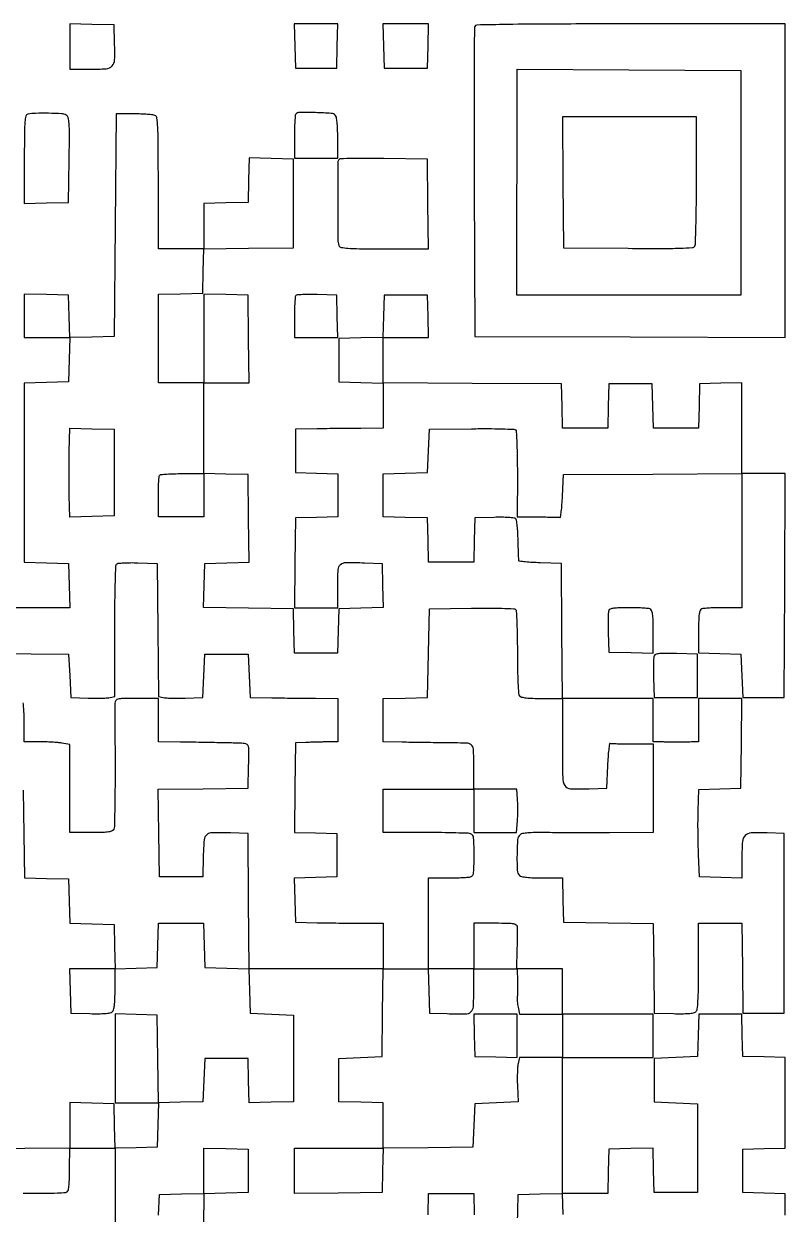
# Model space of a CAD drawing. Extents: x 179 to 1071, y 112 to 1107.
# Drawn here: x 702 to 1071, y 530 to 1107 of the extents above; entities that cross this region are included whole.
import ezdxf

# ---------------------------------------------------------------- set-up
doc = ezdxf.new("R2010")
doc.units = 0

msp = doc.modelspace()

# ---------------------------------------------------------------- linework, layer by layer
for points in [[(724, 1096.033832), (724, 1085), (733.964816, 1085, 0.018261), (741.745043, 1085.284241, 0.189805), (744.576308, 1086.645554, 0.180768), (745.792504, 1089.605997, 0.016288), (745.788833, 1097.756819), (745.5, 1106.5), (734.75, 1106.783832), (724, 1107.067663)], [(920.460009, 1105.75, 0.090591), (920.266358, 1104.709509, 0.000109), (920.198937, 1082.982812, 0.000984), (920.176611, 1058.652573, 0.000605), (920.241394, 1030), (920.5, 955.5), (995.75, 955.243674), (1071, 954.987348), (1071, 1030.993674), (1071, 1107), (995.968615, 1107, 0.000668), (957.448289, 1106.948566, 0.003471), (936.19131, 1106.744245, 0.001205), (921.475143, 1106.465155, 0.305157)], [(1049.5, 1030), (1049.5, 975.5), (995.211905, 975.5), (940.92381, 975.5), (940.942857, 1025.75, -0.000032), (940.951538, 1045.331386, -0.000047), (940.961905, 1062.563467, -0.000022), (940.972765, 1077.239555, -0.00086), (940.980952, 1080.508612), (941, 1085.017225), (995.25, 1084.758612), (1049.5, 1084.5)], [(703.75, 1063.228574, 0.280858), (702.750935, 1062.281247, 0.046131), (702.274757, 1059.542873, 0.018246), (702.045035, 1054.263477, 0.00175), (702, 1041.392844), (702, 1019.932337), (712.75, 1020.216168), (723.5, 1020.5), (723.770149, 1041.204033, 0.001871), (723.885655, 1053.617221, 0.018691), (723.720409, 1058.809251, 0.046489), (723.266018, 1061.587718, 0.20999), (722.270149, 1062.847363, 0.10971), (720.113607, 1063.442592, 0.007545), (713.752332, 1063.669597, 0.010804), (707.449588, 1063.663127, 0.04718)], [(833.666667, 1063.333333, 0.178563), (833.399803, 1062.754503, 0.004516), (833.195833, 1059.827083, 0.009111), (833.048276, 1056.341612, 0.006022), (833, 1052.333333), (833, 1042), (843.5, 1042), (854, 1042), (854, 1051.8, 0.008695), (853.925705, 1056.071747, 0.018472), (853.688776, 1059.369558, 0.019349), (853.328068, 1061.799696, 0.150969), (852.8, 1062.8, 0.183745), (850.871781, 1063.665632, 0.007665), (843.207403, 1063.996918, 0.007332), (835.510268, 1064.098555, 0.198533)], [(963.235953, 1030.25), (963.5, 998.5), (994.93202, 998.235498, 0.001697), (1010.901959, 998.155315, 0.00816), (1019.995146, 998.288929, 0.006635), (1026.009704, 998.555446, 0.241447), (1027.166708, 999.235498, 0.134731), (1027.492293, 1000.296498, 0.001088), (1027.738089, 1009.161365, 0.003824), (1027.920853, 1019.372002, 0.002438), (1027.984687, 1031.25), (1028, 1062), (995.485953, 1062), (962.971906, 1062)], [(854.686013, 1041.35268, 0.197669), (854.076986, 1039.892251, 0.000723), (854.013818, 1020.971379, 0.001378), (854.029649, 1002.666609, 0.090946), (854.606989, 999.581787, 0.258752), (855.662869, 998.696053, 0.029979), (858.838399, 998.275555, 0.015887), (864.493684, 998.049558, 0.002042), (876.626491, 998), (898.039005, 998), (897.769502, 1019.75), (897.5, 1041.5), (876.436013, 1041.769346, 0.003085), (868.311969, 1041.823103, 0.004901), (861.358056, 1041.758056, 0.001338), (855.324385, 1041.626314, 0.192551)], [(833.700461, 975.367127, 0.176204), (833.420729, 974.767614, 0.005336), (833.20576, 971.983885, 0.009955), (833.050761, 968.652273, 0.006646), (833, 964.833333), (833, 955), (843.534983, 955), (854.069966, 955), (853.784983, 965.25), (853.5, 975.5), (843.950461, 975.783794, 0.007041), (840.240283, 975.841782, 0.010544), (837.000338, 975.778463, 0.005798), (834.297812, 975.637197, 0.182377)], [(745.5, 889.5), (745.5, 868.5), (734.784171, 868.216515), (724.068343, 867.93303), (723.784171, 878.216515, -0.004683), (723.697434, 882.966151, -0.002557), (723.675416, 888.793664, -0.002548), (723.713509, 894.716076, -0.004051), (723.812989, 899.783193), (724.125978, 911.066386), (734.812989, 910.783193), (745.5, 910.5)], [(789, 878.5), (789, 868), (778, 868), (767, 868), (767, 877.833333, -0.006327), (767.048294, 881.649913, -0.009526), (767.195833, 884.973958, -0.004912), (767.400114, 887.758552, -0.177413), (767.666667, 888.333333, -0.178563), (768.245497, 888.600197, -0.004516), (771.172917, 888.804167, -0.009111), (774.658388, 888.951724, -0.006022), (778.666667, 889), (789, 889)], [(985.428774, 822.674983, 0.081654), (985.239658, 821.758353, 0.005045), (985.154817, 818.970602, 0.007376), (985.136178, 815.631743, 0.005394), (985.210159, 811.924983), (985.5, 802.5), (996.25, 802.216168), (1007, 801.932337), (1007, 812.359179, 0.005326), (1006.940479, 817.946379, 0.03028), (1006.697521, 820.908208, 0.062919), (1006.232706, 822.600474, 0.205485), (1005.418213, 823.393011, 0.071017), (1004.373035, 823.631799, 0.006311), (1001.672131, 823.821697, 0.008138), (998.429836, 823.955671, 0.006256), (994.886828, 824, 0.00776), (990.608242, 823.933591, 0.027044), (987.856159, 823.698783, 0.040259), (986.104992, 823.30781, 0.229995)], [(1007.442274, 800.710164, 0.081166), (1007.248144, 799.773814, 0.005233), (1007.158783, 796.980936, 0.007531), (1007.137174, 793.634259, 0.005535), (1007.210159, 789.924983), (1007.5, 780.5), (1018, 780.5), (1028.5, 780.5), (1028.5, 791), (1028.5, 801.5), (1018.232115, 801.785181, 0.005823), (1013.049899, 801.868732, 0.025951), (1010.012272, 801.724596, 0.043922), (1008.172333, 801.376284, 0.236652)], [(898.216168, 638.25), (898.5, 627.5), (907, 627.204946, 0.009927), (915.965089, 627.071849, 0.179688), (918.602972, 628.066531, 0.203196), (919.788355, 630.49751, 0.01319), (920, 638.519052), (920, 649), (930.5, 649), (941, 649), (941.118483, 642.75, -0.003315), (941.149254, 640.253473, -0.004066), (941.143574, 637.92126, -0.003396), (941.109567, 635.962285, -0.029059), (941.037521, 635.088333, 0.045642), (941.000227, 634.329926, 0.011884), (941.080631, 633.110708, 0.01198), (941.239271, 631.719961, 0.011978), (941.464351, 630.338333), (942.090626, 627), (952.545313, 627), (963, 627), (963, 616.5), (963, 606), (952.579455, 606), (942.158911, 606), (941.49262, 602.966399, 0.037011), (941.255095, 601.3075, 0.009122), (941.117511, 598.557227, 0.009287), (941.075844, 595.393112, 0.009171), (941.151294, 592.216399), (941.476259, 584.5), (930.988129, 584), (920.5, 583.5), (920, 573), (919.5, 562.5), (897.783635, 562.230591), (876.06727, 561.961183), (875.783635, 551.230591), (875.5, 540.5), (854.25, 540.230112), (833, 539.960225), (833, 550.980112), (833, 562), (854.5, 562), (876, 562), (876, 572.966168), (876, 583.932337), (865.25, 584.216168), (854.5, 584.5), (854.5, 595), (854.5, 605.5), (865, 606), (875.5, 606.5), (875.769888, 627.75), (876.039775, 649), (886.986056, 649), (897.932337, 649)]]:
    msp.add_lwpolyline(points, format="xyb", close=True)
for points in [[(833.216168, 1096.25), (833.5, 1085.5), (843.5, 1085.5), (853.5, 1085.5), (853.783832, 1096.25), (854.067663, 1107), (843.5, 1107), (832.932337, 1107)], [(876.216168, 1096.25), (876.5, 1085.5), (887, 1085.5), (897.5, 1085.5), (897.783832, 1096.25), (898.067663, 1107), (887, 1107), (875.932337, 1107)], [(920.215017, 616.75), (920.5, 606.5), (930.75, 606.215017), (941, 605.930034), (941, 616.465017), (941, 627), (930.465017, 627), (919.930034, 627)], [(810.5, 551), (810.5, 540.5), (799.75, 540.216168), (789, 539.932337), (789, 551), (789, 562.067663), (799.75, 561.783832), (810.5, 561.5)]]:
    msp.add_lwpolyline(points, close=True)
for points in [[(1071, 529.5), (1071, 539.930034), (1060.75, 540.215017), (1050.5, 540.5), (1050.5, 551), (1050.5, 561.5), (1060.75, 561.784983), (1071, 562.069966), (1071, 584), (1071, 605.930034), (1060.75, 606.215017), (1050.5, 606.5), (1050.215017, 616.75), (1049.930034, 627), (1039.5, 627), (1029.069966, 627), (1028.784983, 616.75), (1028.5, 606.5), (1018, 606), (1007.5, 605.5), (1007.5, 595), (1007.5, 584.5), (1018, 584), (1028.5, 583.5), (1028.5, 562), (1028.5, 540.5), (1018, 540.5), (1007.5, 540.5), (1007.215829, 551.283485), (1006.931657, 562.06697), (996.215829, 561.783485), (985.5, 561.5), (985.216168, 550.75), (984.932337, 540), (973.966168, 540), (963, 540), (963, 573), (963, 606), (985, 606), (1007, 606), (1007, 616.5), (1007, 627), (985, 627), (963, 627), (963, 638), (963, 649), (951.950146, 649), (940.900292, 649), (941.077974, 658.25, 0.001606), (941.136682, 661.920287, 0.002062), (941.165913, 665.296875, 0.001581), (941.169791, 668.127124, 0.017783), (941.127828, 669.25, 0.231268), (940.586761, 670.178857, 0.106802), (939.253266, 670.70529, 0.036571), (936.5603, 670.948552, 0.004245), (930.5, 671), (920, 671), (920, 660), (920, 649), (909, 649), (898, 649), (898, 671), (898, 693), (907.418213, 693, 0.005951), (911.140776, 693.044305, 0.007831), (914.534475, 693.178303, 0.005915), (917.361889, 693.367894, 0.07203), (918.418213, 693.606989, 0.293407), (919.908548, 695.635663, 0.015702), (920.17128, 704, 0.015702), (919.908548, 712.364337, 0.293407), (918.418213, 714.393011, 0.083055), (917.220565, 714.636631, 0.001841), (911.303225, 714.821697, 0.004125), (904.357109, 714.956005, 0.002771), (896.418213, 715), (876, 715), (876, 725.5), (876, 736), (898, 736), (920, 736), (920, 725.5), (920, 715), (930.379809, 715), (940.759618, 715), (941.166222, 720.75, 0.010253), (941.293948, 723.297797, 0.006932), (941.339673, 726.20625, 0.006985), (941.305591, 729.019867, 0.013809), (941.185719, 731.25), (940.798613, 736), (930.399306, 736), (920, 736), (920, 747, 0.009267), (919.843274, 755.455703, 0.223325), (918.786349, 757.503311, 0.159179), (916.394206, 758.347197, 0.004206), (905, 758.518378, -0.001116), (900.30704, 758.559877, -0.000719), (894.867188, 758.627944, -0.000722), (889.545905, 758.709865, -0.00136), (885.25, 758.793895), (876, 759), (876, 769.466168), (876, 779.932337), (886.75, 780.216168), (897.5, 780.5), (898, 802), (898.5, 823.5), (918.928725, 823.771275, -0.004063), (926.822343, 823.81195, -0.006355), (933.613948, 823.705427, -0.002228), (939.43629, 823.514091, -0.189234), (940.233827, 823.166173, -0.185464), (940.587656, 822.370945, -0.002308), (940.855373, 816.710562, -0.006429), (941.052357, 810.099451, -0.004121), (941.119073, 802.420281, 0.003921), (941.189285, 793.94874, 0.008577), (941.405225, 787.462949, 0.005403), (941.712353, 782.454113, 0.156427), (942.186416, 781.275383, 0.166206), (943.148785, 780.687106, 0.025799), (945.38206, 780.30907, 0.021142), (948.595879, 780.071394, 0.007886), (953.122445, 780), (963, 780), (963, 758.519052, 0.003484), (963.118547, 741.504163, 0.129107), (964.146345, 737.800938, 0.257598), (966.813808, 736.205453, 0.017378), (976, 736.204946), (984.5, 736.5), (985, 747.5, -0.006482), (985.245541, 751.700666, -0.011103), (985.573437, 755.195312, -0.005076), (985.935326, 758.054251, -0.469707), (986.25, 758.25, 0.073264), (986.8165, 758.149555, 0.001492), (989.717188, 758.073437, 0.003482), (993.113585, 758.018115, 0.002331), (997, 758), (1007, 758), (1007, 736.5), (1007, 715), (985.75, 714.911553, -0.000869), (976.858741, 714.889993, -0.000799), (967.715922, 714.898316, -0.000797), (959.563483, 714.931765, -0.002642), (954.19782, 714.990692, 0.008019), (949.613058, 714.991737, 0.017993), (946.137717, 714.811581, 0.020002), (943.60031, 714.485596, 0.131997), (942.44782, 713.956695, 0.204704), (941.254834, 711.632613, 0.014469), (940.94558, 704.181098, 0.015047), (941.076173, 696.740269, 0.186559), (942.2, 694.2, 0.150842), (943.199046, 693.67228, 0.01939), (945.623182, 693.311437, 0.018512), (948.911233, 693.074372, 0.008739), (953.166168, 693), (962.932337, 693), (963.216168, 682.25), (963.5, 671.5), (985.230552, 671.230552), (1006.961104, 670.961104), (1007.230552, 649.230552), (1007.5, 627.5), (1016.850715, 627.211141, 0.009044), (1020.957683, 627.15859, 0.018924), (1024.150171, 627.296386, 0.020746), (1026.513859, 627.587315, 0.132968), (1027.600715, 628.083586, 0.187865), (1028.342704, 629.420513, 0.017968), (1028.719338, 633.199482, 0.013237), (1028.94316, 639.25672, 0.002616), (1029, 650.122445), (1029, 671), (1039.480498, 671), (1049.960995, 671), (1050.230498, 649.25), (1050.5, 627.5), (1060.5, 627.5), (1070.5, 627.5), (1070.5, 671), (1070.5, 714.5), (1062.259538, 714.790288, 0.017892), (1054.496248, 714.78589, 0.185202), (1051.606165, 713.555116, 0.184757), (1050.276771, 710.705833, 0.017791), (1050, 702.929833), (1050, 692.930034), (1039.75, 693.215017), (1029.5, 693.5), (1029, 704.385003, -0.00576), (1028.830876, 709.301933, -0.00352), (1028.739013, 715.107184, -0.003528), (1028.729074, 720.859818, -0.006256), (1028.813661, 725.600723), (1029.127322, 735.931439), (1039.313661, 736.21572), (1049.5, 736.5), (1049.769502, 758.25), (1050.039005, 780), (1039.519502, 780), (1029, 780), (1029, 769.5), (1029, 759), (1025.5, 758.9, -0.001708), (1023.977154, 758.861697, -0.001266), (1022.29375, 758.829375, -0.00128), (1020.704343, 758.806953, -0.002887), (1019.5, 758.8, -0.002541), (1018.206543, 758.806573, -0.000792), (1016.265625, 758.829375, -0.000792), (1014.097628, 758.861716, -0.000874), (1012, 758.9), (1007, 759), (1007, 769.5), (1007, 780), (985.013664, 780), (963.027329, 780), (962.763664, 812.75), (962.5, 845.5), (952.25, 845.784983, -0.00649), (948.309403, 845.945755, -0.010519), (944.966016, 846.196289, -0.004477), (942.171985, 846.490143, -0.32208), (941.847077, 846.784983, -0.042833), (941.780143, 847.317287, -0.000866), (941.6779, 850.025122, -0.002041), (941.576785, 853.191294, -0.00137), (941.485899, 856.811178, 0.009551), (941.334954, 860.449445, 0.013565), (941.051393, 863.674623, 0.009561), (940.694876, 866.320349, 0.159413), (940.299174, 867.100826, 0.171079), (939.510743, 867.478305, 0.01036), (936.860378, 867.709273, 0.014421), (933.609773, 867.830794, 0.009824), (929.910352, 867.789648), (920.5, 867.5), (920.216168, 856.75), (919.932337, 846), (909, 846), (898.067663, 846), (897.783832, 856.75), (897.5, 867.5), (886.75, 867.783832), (876, 868.067663), (876, 878.5), (876, 888.932337), (886.75, 889.216168), (897.5, 889.5), (898, 900), (898.5, 910.5), (918.928725, 910.771275, -0.004089), (926.822739, 910.811534, -0.006394), (933.61563, 910.703745, -0.002255), (939.437292, 910.5106, -0.189139), (940.239554, 910.160446, -0.186125), (940.595532, 909.357627, -0.002182), (940.860197, 903.474703, -0.006249), (941.053019, 896.613846, -0.003997), (941.113681, 888.639171), (941.105705, 868), (951.052852, 868, -0.002343), (954.919005, 867.981884, -0.003499), (958.298338, 867.926563, -0.001505), (961.183841, 867.850434, -0.073221), (961.75, 867.75, 0.467395), (962.064895, 867.944235, 0.005574), (962.426563, 870.657812, 0.011648), (962.754461, 873.991074, 0.006794), (963, 878), (963.5, 888.5), (1006.75, 888.760623), (1050, 889.021245), (1050, 856.510623), (1050, 824), (1041.081787, 824, 0.006277), (1037.550804, 823.955669, 0.008159), (1034.31865, 823.821697, 0.006338), (1031.626193, 823.631778, 0.070946), (1030.581787, 823.393011, 0.204941), (1029.767938, 822.602756, 0.063222), (1029.302828, 820.919218, 0.030449), (1029.059653, 817.974376, 0.005378), (1029, 812.427994), (1029, 802.069966), (1039.25, 801.784983), (1049.5, 801.5), (1050, 791), (1050.5, 780.5), (1060.5, 780.5), (1070.5, 780.5), (1070.758612, 834.75), (1071.017225, 889), (1060.508612, 889), (1050, 889), (1050, 911.034983), (1050, 933.069966), (1039.75, 932.784983), (1029.5, 932.5), (1029.216168, 921.75), (1028.932337, 911), (1018, 911), (1007.067663, 911), (1006.783832, 921.75), (1006.5, 932.5), (996, 932.5), (985.5, 932.5), (985.216168, 921.75), (984.932337, 911), (974, 911), (963.067663, 911), (962.783832, 921.75), (962.5, 932.5), (919.25, 932.760623), (876, 933.021245), (876, 944.010623), (876, 955), (887.034983, 955), (898.069966, 955), (897.784983, 965.25), (897.5, 975.5), (887, 975.5), (876.5, 975.5), (876.215387, 965.283481), (875.930773, 955.066961), (865.215387, 954.783481), (854.5, 954.5), (854.5, 944), (854.5, 933.5), (865.25, 933.216168), (876, 932.932337), (876, 921.966168), (876, 911), (865.25, 910.953106, 0.001159), (860.373532, 910.920534, 0.000692), (854.573437, 910.860325, 0.000693), (848.797098, 910.784366, 0.001202), (844, 910.703106), (833.5, 910.5), (833.5, 900), (833.5, 889.5), (843.75, 889.215017), (854, 888.930034), (854, 878.5), (854, 868.069966), (843.75, 867.784983), (833.5, 867.5), (833.230498, 845.75), (832.960995, 824), (843.480498, 824), (854, 824), (854, 834.480948, -0.01319), (854.211645, 842.50249, -0.203196), (855.397028, 844.933469, -0.179688), (858.034911, 845.928151, -0.009927), (867, 845.795054), (875.5, 845.5), (875.783485, 834.784171), (876.06697, 824.068343), (865.283485, 823.784171), (854.5, 823.5), (854.216168, 812.75), (853.932337, 802), (843.5, 802), (833.067663, 802), (832.783832, 812.75), (832.5, 823.5), (810.716367, 823.769596), (788.932734, 824.039192), (789.216367, 834.769596), (789.5, 845.5), (800.269789, 845.784032), (811.039577, 846.068065), (810.769789, 867.284032), (810.5, 888.5), (799.75, 888.783832), (789, 889.067663), (789, 911.033832), (789, 933), (800.019888, 933), (811.039775, 933), (810.769888, 954.25), (810.5, 975.5), (799.75, 975.783832), (789, 976.067663), (789, 954.533832), (789, 933), (778, 933), (767, 933), (767, 954.466168), (767, 975.932337), (777.75, 976.216168), (788.5, 976.5), (788.783635, 987.230591), (789.06727, 997.961183), (810.783635, 998.230591), (832.5, 998.5), (832.5, 1020), (832.5, 1041.5), (821.784171, 1041.783485), (811.068343, 1042.06697), (810.784171, 1031.283485), (810.5, 1020.5), (799.75, 1020.216168), (789, 1019.932337), (789, 1008.966168), (789, 998), (778, 998), (767, 998), (767, 1030.031385, 0.001199), (766.954766, 1048.892271, 0.011396), (766.732213, 1056.957312, 0.019903), (766.324982, 1061.460865, 0.275254), (765.353068, 1062.694757, 0.067441), (764.283461, 1062.947149, 0.006764), (761.662772, 1063.166544, 0.008397), (758.518008, 1063.334003, 0.006584), (755.103068, 1063.413372), (746.5, 1063.5), (746, 1009.5), (745.5, 955.5), (734.785353, 955.216527), (724.070705, 954.933054), (723.785353, 965.216527), (723.5, 975.5), (712.75, 975.783832), (702, 976.067663), (702, 965.533832), (702, 955), (713.033832, 955), (724.067663, 955), (723.783832, 944.25), (723.5, 933.5), (712.75, 933.216168), (702, 932.932337), (702, 889.5), (702, 846.067663), (712.75, 845.783832), (723.5, 845.5), (723.783832, 834.75), (724.067663, 824), (713.283832, 823.952342, -0.001018), (688.172143, 823.892497, -0.001003)], [(662.936767, 823.934377, -0.000045), (637.921397, 824.028358, -0.197913)], [(669, 802), (723.5, 801.5), (724, 791), (724.5, 780.5), (733, 780.204946, 0.006721), (736.415398, 780.132335, 0.007927), (739.648345, 780.158326, 0.007056), (742.371836, 780.261883, 0.048419), (743.696495, 780.460569), (745.892991, 781.011246), (745.882325, 812.641453, -0.002643), (745.942957, 824.89413, -0.004303), (746.13889, 835.292787, -0.001058), (746.405888, 844.321715, -0.190692), (746.775478, 845.175478, -0.174282), (747.511035, 845.522034, -0.008932), (750.17809, 845.728715, -0.01335), (753.418558, 845.834969, -0.009213), (757.089648, 845.789648), (766.5, 845.5), (766.763833, 813.26558), (767.027665, 781.031161), (769.263833, 780.470526, 0.048085), (770.606902, 780.268155, 0.007182), (773.340001, 780.161251, 0.00802), (776.581708, 780.133073, 0.006838), (780, 780.204946), (788.5, 780.5), (789, 791), (789.5, 801.5), (800, 801.5), (810.5, 801.5), (811, 791), (811.5, 780.5), (822, 780.324274, 0.000788), (826.797094, 780.251555, 0.000454), (832.573437, 780.178349, 0.000454), (838.373532, 780.115378, 0.00076), (843.25, 780.074274), (854, 780), (854, 769.5), (854, 759), (848.75, 758.927252, 0.001637), (846.377334, 758.886606, 0.000996), (843.573437, 758.823805, 0.000998), (840.793298, 758.750446, 0.001765), (838.5, 758.677252), (833.5, 758.5), (833.230596, 736.785197), (832.961191, 715.070395), (843.230596, 714.785197), (853.5, 714.5), (853.5, 704), (853.5, 693.5), (843.216527, 693.214647), (832.933054, 692.929295), (833.216527, 682.214647), (833.5, 671.5), (844, 671.296894, 0.001202), (848.797098, 671.215634, 0.000693), (854.573437, 671.139675, 0.000692), (860.373532, 671.079466, 0.001159), (865.25, 671.046894), (876, 671), (876, 660), (876, 649), (843.513664, 649), (811.027329, 649), (810.763664, 681.75), (810.5, 714.5), (802, 714.795054, 0.010012), (793.13313, 714.925177, 0.174565), (790.466432, 713.948742, 0.200378), (789.218122, 711.54295, 0.013827), (788.784869, 703.7397), (788.5, 693.5), (778, 693.5), (767.5, 693.5), (767.230169, 714.730442), (766.960338, 735.960885), (788.730169, 736.230442), (810.5, 736.5), (810.783832, 747.25, 0.003018), (810.926608, 754.261386, 0.04887), (810.730327, 756.611152, 0.186219), (810.073121, 757.684953, 0.144819), (808.783832, 758.178674, 0.012917), (805.955018, 758.326594, 0.001183), (798.91782, 758.495828, 0.001332), (789.662426, 758.671822, 0.000634), (777.75, 758.851493), (767, 759), (767, 769.5), (767, 780), (756.5, 780, 0.003237), (749.737197, 779.956215, 0.049438), (747.415979, 779.695749, 0.187802), (746.38472, 779.01742, 0.152419), (745.971464, 777.75, 0.003324), (745.961468, 776.093091, 0.000068), (745.967721, 767.76057, 0.00016), (745.979454, 758.024419, 0.000107), (745.998793, 746.903004, -0.002081), (745.974317, 735.823445, -0.003187), (745.851916, 726.220806, -0.001113), (745.675191, 717.943391, -0.085919), (745.42034, 716.653004, -0.195349), (744.615339, 715.792779, -0.071099), (742.985299, 715.305021, -0.032062), (740.082144, 715.058563, -0.005147), (734.393011, 715), (724, 715), (724, 736.369158), (724, 757.738315), (720.25, 758.358152, 0.020037), (718.322224, 758.597921, 0.006596), (715.471875, 758.799145, 0.006558), (712.300722, 758.939306, 0.007384), (709.25, 758.988994), (702, 759), (701.984687, 768.25, 0.008167), (701.919254, 771.886984, 0.011132), (701.733781, 775.16123, 0.008157), (701.475228, 777.869999, 0.113964)], [(701.5, 735.5), (701.76979, 714.283631), (702.03958, 693.067262), (712.76979, 692.783631), (723.5, 692.5), (723.783492, 681.783492), (724.066984, 671.066984), (734.783492, 670.783492), (745.5, 670.5), (745.783832, 659.75), (746.067663, 649), (735, 649), (723.932337, 649), (724.216168, 638.25), (724.5, 627.5), (733.850715, 627.211141, 0.009044), (737.957683, 627.15859, 0.018924), (741.150171, 627.296386, 0.020746), (743.513859, 627.587315, 0.132968), (744.600715, 628.083586, 0.153913), (745.27087, 629.123063, 0.035197), (745.684961, 631.199413, 0.024242), (745.929749, 634.330927, 0.007384), (746, 639.087462), (746, 648.930034), (756.25, 649.215017), (766.5, 649.5), (766.783832, 660.25), (767.067663, 671), (778, 671), (788.932337, 671), (789.216168, 660.25), (789.5, 649.5), (800.216508, 649.216508), (810.933016, 648.933016), (811.216508, 638.216508), (811.5, 627.5), (822, 627), (832.5, 626.5), (832.5, 605.5), (832.5, 584.5), (821.784171, 584.216515), (811.068343, 583.93303), (810.784171, 594.716515), (810.5, 605.5), (800, 605.5), (789.5, 605.5), (789, 595), (788.5, 584.5), (777.769986, 584.216371), (767.039971, 583.932742), (766.769986, 605.216371), (766.5, 626.5), (756.25, 626.784983), (746, 627.069966), (746, 605.534983), (746, 584), (756.533832, 584), (767.067663, 584), (766.783832, 573.25), (766.5, 562.5), (756.284183, 562.215394), (746.068365, 561.930789), (745.784183, 572.715394), (745.5, 583.5), (734.75, 583.783832), (724, 584.067663), (724, 573.053334), (724, 562.039005), (702.25, 561.769502), (680.5, 561.5)], [(701.428109, 540.22917, 0.002701), (711.928451, 540.150006, 0.012029), (718.091209, 540.285113, 0.012869), (722.095412, 540.572759, 0.230932), (723.162796, 541.22917, 0.115844), (723.482259, 542.147219, 0.007444), (723.73694, 544.990756, 0.010563), (723.920078, 548.422631, 0.007655), (723.984687, 552.25), (724, 562), (735, 562), (746, 562), (746, 540.465017), (746, 518.930034)], [(941.261699, 528.269595, 0.000386), (941.332025, 531.5), (941.5, 539.5), (952.214647, 539.783473), (962.929295, 540.066946), (963.214647, 529.783473)], [(1019.016286, 518.524285, -0.000059), (1028.503699, 518.305667, -0.193013)]]:
    msp.add_lwpolyline(points, format="xyb")
for points in [[(767, 529.5), (767.5, 539.5), (778.263898, 539.783973), (789.027796, 540.067945), (788.763898, 507.783973)], [(897.784983, 529.75), (898.069966, 540), (909, 540), (919.930034, 540), (920.215017, 529.75)]]:
    msp.add_lwpolyline(points)

doc.saveas('drawing.dxf')
